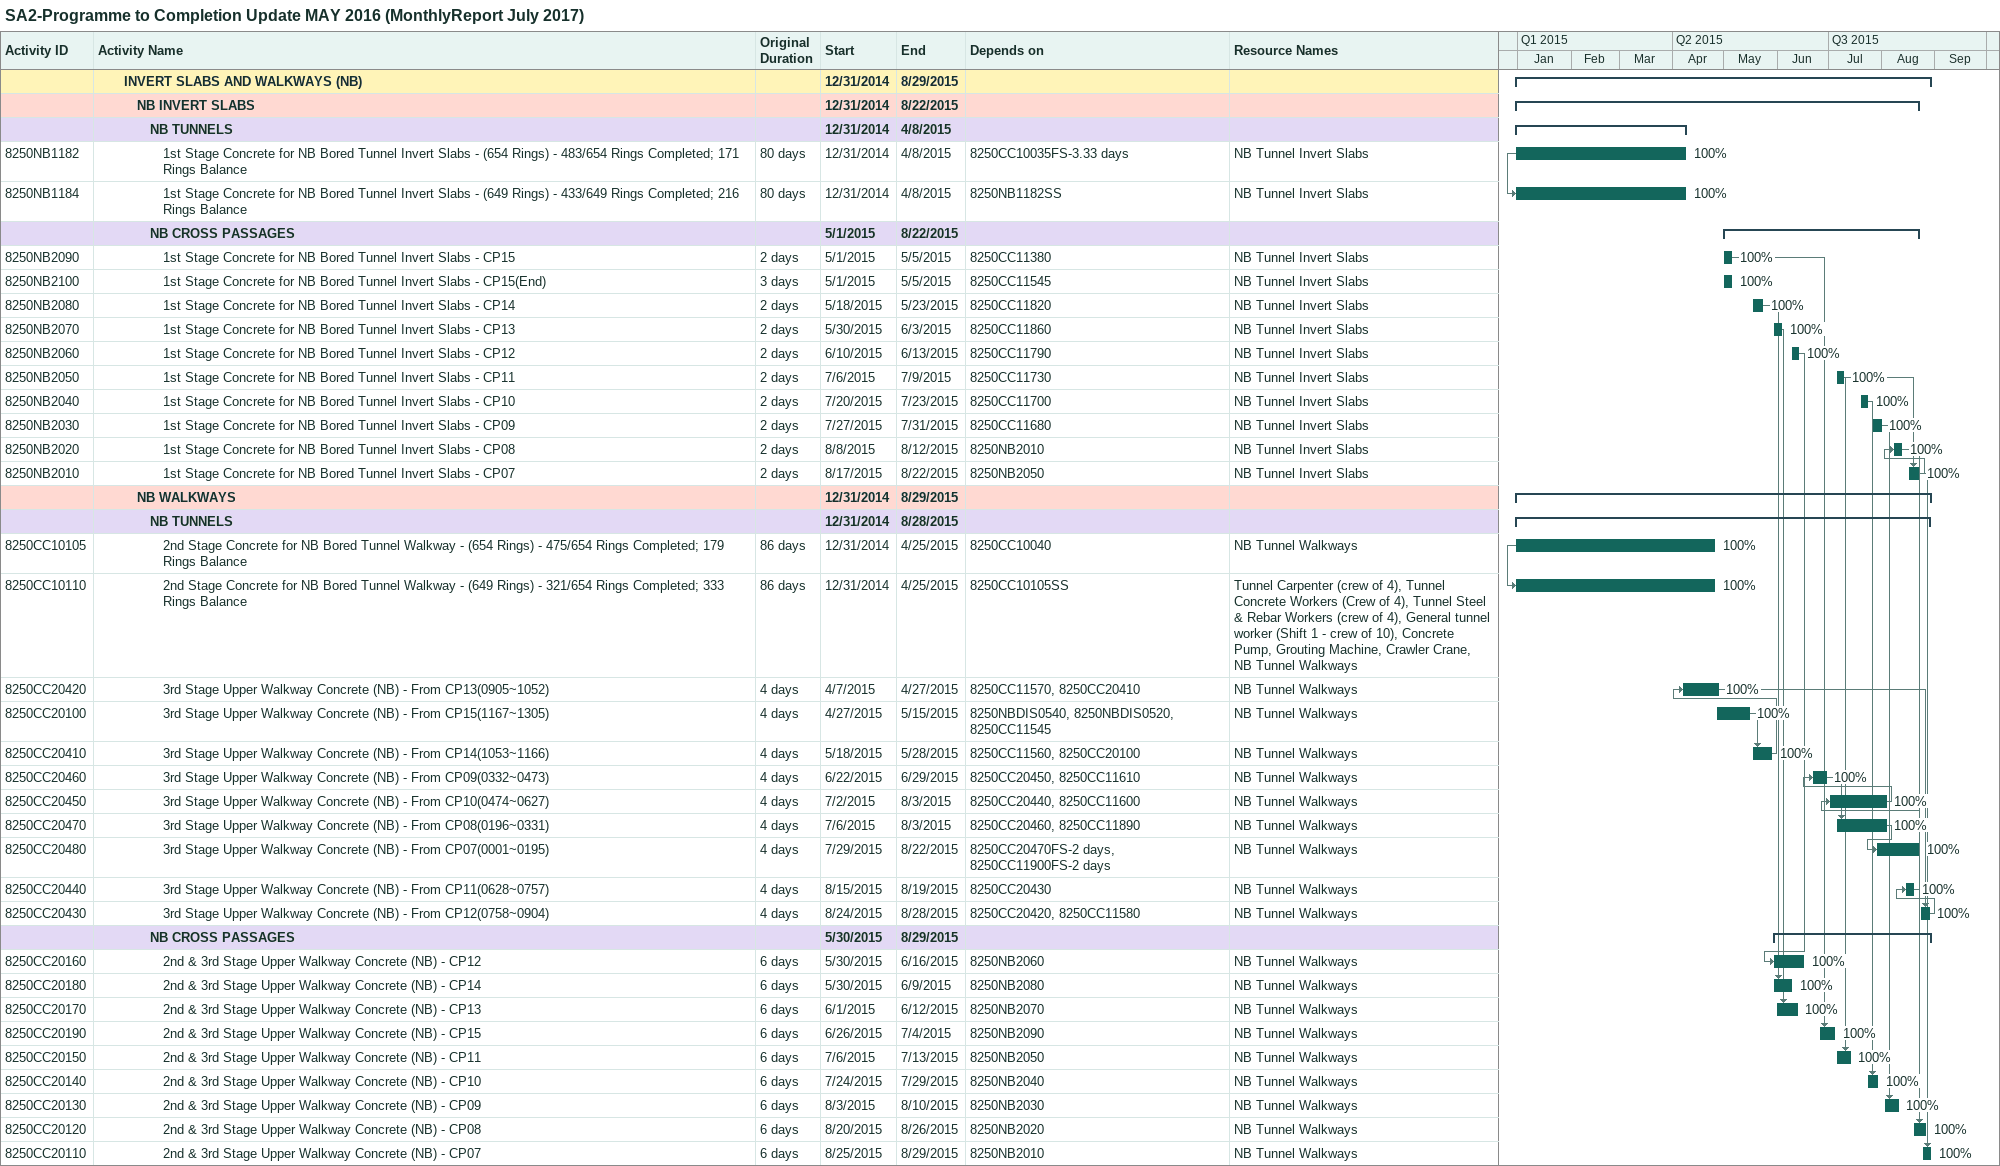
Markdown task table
SA2-Programme to Completion Update MAY 2016 (MonthlyReport July 2017)

| ID | Level | Task | Original duration | Start | Finish | Predecessors | Resources | % complete |
|---|---|---|---|---|---|---|---|---|
|  | 3 | **INVERT SLABS AND WALKWAYS (NB)** |  | 2014-12-31 | 2015-08-29 |  |  |  |
|  | 4 | **NB INVERT SLABS** |  | 2014-12-31 | 2015-08-22 |  |  |  |
|  | 5 | **NB TUNNELS** |  | 2014-12-31 | 2015-04-08 |  |  |  |
| 8250NB1182 | 6 | 1st Stage Concrete for NB Bored Tunnel Invert Slabs - (654 Rings) - 483/654 Rings Completed; 171 Rings Balance | 80d | 2014-12-31 | 2015-04-08 | 8250CC10035FS-3.33d | NB Tunnel Invert Slabs | 100 |
| 8250NB1184 | 6 | 1st Stage Concrete for NB Bored Tunnel Invert Slabs - (649 Rings) - 433/649 Rings Completed; 216 Rings Balance | 80d | 2014-12-31 | 2015-04-08 | 8250NB1182SS | NB Tunnel Invert Slabs | 100 |
|  | 5 | **NB CROSS PASSAGES** |  | 2015-05-01 | 2015-08-22 |  |  |  |
| 8250NB2090 | 6 | 1st Stage Concrete for NB Bored Tunnel Invert Slabs - CP15 | 2d | 2015-05-01 | 2015-05-05 | 8250CC11380 | NB Tunnel Invert Slabs | 100 |
| 8250NB2100 | 6 | 1st Stage Concrete for NB Bored Tunnel Invert Slabs - CP15(End) | 3d | 2015-05-01 | 2015-05-05 | 8250CC11545 | NB Tunnel Invert Slabs | 100 |
| 8250NB2080 | 6 | 1st Stage Concrete for NB Bored Tunnel Invert Slabs - CP14 | 2d | 2015-05-18 | 2015-05-23 | 8250CC11820 | NB Tunnel Invert Slabs | 100 |
| 8250NB2070 | 6 | 1st Stage Concrete for NB Bored Tunnel Invert Slabs - CP13 | 2d | 2015-05-30 | 2015-06-03 | 8250CC11860 | NB Tunnel Invert Slabs | 100 |
| 8250NB2060 | 6 | 1st Stage Concrete for NB Bored Tunnel Invert Slabs - CP12 | 2d | 2015-06-10 | 2015-06-13 | 8250CC11790 | NB Tunnel Invert Slabs | 100 |
| 8250NB2050 | 6 | 1st Stage Concrete for NB Bored Tunnel Invert Slabs - CP11 | 2d | 2015-07-06 | 2015-07-09 | 8250CC11730 | NB Tunnel Invert Slabs | 100 |
| 8250NB2040 | 6 | 1st Stage Concrete for NB Bored Tunnel Invert Slabs - CP10 | 2d | 2015-07-20 | 2015-07-23 | 8250CC11700 | NB Tunnel Invert Slabs | 100 |
| 8250NB2030 | 6 | 1st Stage Concrete for NB Bored Tunnel Invert Slabs - CP09 | 2d | 2015-07-27 | 2015-07-31 | 8250CC11680 | NB Tunnel Invert Slabs | 100 |
| 8250NB2020 | 6 | 1st Stage Concrete for NB Bored Tunnel Invert Slabs - CP08 | 2d | 2015-08-08 | 2015-08-12 | 8250NB2010 | NB Tunnel Invert Slabs | 100 |
| 8250NB2010 | 6 | 1st Stage Concrete for NB Bored Tunnel Invert Slabs - CP07 | 2d | 2015-08-17 | 2015-08-22 | 8250NB2050 | NB Tunnel Invert Slabs | 100 |
|  | 4 | **NB WALKWAYS** |  | 2014-12-31 | 2015-08-29 |  |  |  |
|  | 5 | **NB TUNNELS** |  | 2014-12-31 | 2015-08-28 |  |  |  |
| 8250CC10105 | 6 | 2nd Stage Concrete for NB Bored Tunnel Walkway - (654 Rings) - 475/654 Rings Completed; 179 Rings Balance | 86d | 2014-12-31 | 2015-04-25 | 8250CC10040 | NB Tunnel Walkways | 100 |
| 8250CC10110 | 6 | 2nd Stage Concrete for NB Bored Tunnel Walkway - (649 Rings) - 321/654 Rings Completed; 333 Rings Balance | 86d | 2014-12-31 | 2015-04-25 | 8250CC10105SS | Tunnel Carpenter (crew of 4), Tunnel Concrete Workers (Crew of 4), Tunnel Steel & Rebar Workers (crew of 4), General tunnel worker (Shift 1 - crew of 10), Concrete Pump, Grouting Machine, Crawler Crane, NB Tunnel Walkways | 100 |
| 8250CC20420 | 6 | 3rd Stage Upper Walkway Concrete (NB) - From CP13(0905~1052) | 4d | 2015-04-07 | 2015-04-27 | 8250CC11570, 8250CC20410 | NB Tunnel Walkways | 100 |
| 8250CC20100 | 6 | 3rd Stage Upper Walkway Concrete (NB) - From CP15(1167~1305) | 4d | 2015-04-27 | 2015-05-15 | 8250NBDIS0540, 8250NBDIS0520, 8250CC11545 | NB Tunnel Walkways | 100 |
| 8250CC20410 | 6 | 3rd Stage Upper Walkway Concrete (NB) - From CP14(1053~1166) | 4d | 2015-05-18 | 2015-05-28 | 8250CC11560, 8250CC20100 | NB Tunnel Walkways | 100 |
| 8250CC20460 | 6 | 3rd Stage Upper Walkway Concrete (NB) - From CP09(0332~0473) | 4d | 2015-06-22 | 2015-06-29 | 8250CC20450, 8250CC11610 | NB Tunnel Walkways | 100 |
| 8250CC20450 | 6 | 3rd Stage Upper Walkway Concrete (NB) - From CP10(0474~0627) | 4d | 2015-07-02 | 2015-08-03 | 8250CC20440, 8250CC11600 | NB Tunnel Walkways | 100 |
| 8250CC20470 | 6 | 3rd Stage Upper Walkway Concrete (NB) - From CP08(0196~0331) | 4d | 2015-07-06 | 2015-08-03 | 8250CC20460, 8250CC11890 | NB Tunnel Walkways | 100 |
| 8250CC20480 | 6 | 3rd Stage Upper Walkway Concrete (NB) - From CP07(0001~0195) | 4d | 2015-07-29 | 2015-08-22 | 8250CC20470FS-2d, 8250CC11900FS-2d | NB Tunnel Walkways | 100 |
| 8250CC20440 | 6 | 3rd Stage Upper Walkway Concrete (NB) - From CP11(0628~0757) | 4d | 2015-08-15 | 2015-08-19 | 8250CC20430 | NB Tunnel Walkways | 100 |
| 8250CC20430 | 6 | 3rd Stage Upper Walkway Concrete (NB) - From CP12(0758~0904) | 4d | 2015-08-24 | 2015-08-28 | 8250CC20420, 8250CC11580 | NB Tunnel Walkways | 100 |
|  | 5 | **NB CROSS PASSAGES** |  | 2015-05-30 | 2015-08-29 |  |  |  |
| 8250CC20160 | 6 | 2nd & 3rd Stage Upper Walkway Concrete (NB) - CP12 | 6d | 2015-05-30 | 2015-06-16 | 8250NB2060 | NB Tunnel Walkways | 100 |
| 8250CC20180 | 6 | 2nd & 3rd Stage Upper Walkway Concrete (NB) - CP14 | 6d | 2015-05-30 | 2015-06-09 | 8250NB2080 | NB Tunnel Walkways | 100 |
| 8250CC20170 | 6 | 2nd & 3rd Stage Upper Walkway Concrete (NB) - CP13 | 6d | 2015-06-01 | 2015-06-12 | 8250NB2070 | NB Tunnel Walkways | 100 |
| 8250CC20190 | 6 | 2nd & 3rd Stage Upper Walkway Concrete (NB) - CP15 | 6d | 2015-06-26 | 2015-07-04 | 8250NB2090 | NB Tunnel Walkways | 100 |
| 8250CC20150 | 6 | 2nd & 3rd Stage Upper Walkway Concrete (NB) - CP11 | 6d | 2015-07-06 | 2015-07-13 | 8250NB2050 | NB Tunnel Walkways | 100 |
| 8250CC20140 | 6 | 2nd & 3rd Stage Upper Walkway Concrete (NB) - CP10 | 6d | 2015-07-24 | 2015-07-29 | 8250NB2040 | NB Tunnel Walkways | 100 |
| 8250CC20130 | 6 | 2nd & 3rd Stage Upper Walkway Concrete (NB) - CP09 | 6d | 2015-08-03 | 2015-08-10 | 8250NB2030 | NB Tunnel Walkways | 100 |
| 8250CC20120 | 6 | 2nd & 3rd Stage Upper Walkway Concrete (NB) - CP08 | 6d | 2015-08-20 | 2015-08-26 | 8250NB2020 | NB Tunnel Walkways | 100 |
| 8250CC20110 | 6 | 2nd & 3rd Stage Upper Walkway Concrete (NB) - CP07 | 6d | 2015-08-25 | 2015-08-29 | 8250NB2010 | NB Tunnel Walkways | 100 |
